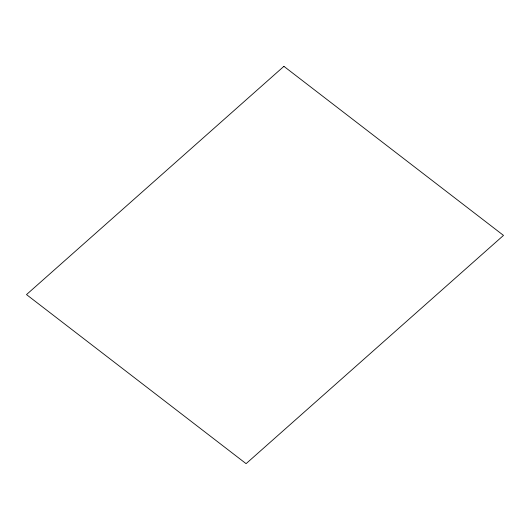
<?xml version="1.0" encoding="UTF-8"?>
<svg xmlns="http://www.w3.org/2000/svg" width="530" height="530" viewBox="0 0 530 530"><rect width="100%" height="100%" fill="white"/><g stroke="black" fill="none" stroke-linecap="round" stroke-linejoin="round"><path stroke-width="0.79" d="M283.908 66.343L26.5 294.594L246.092 463.657L503.5 235.406L283.908 66.343"/></g></svg>
